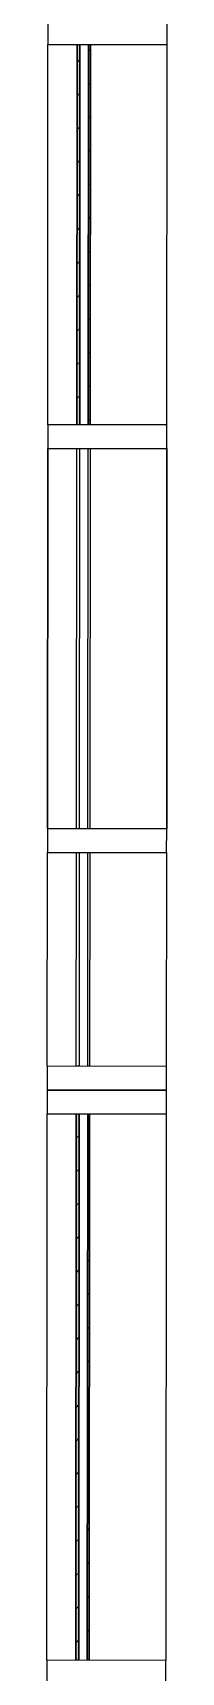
# Model space of a CAD drawing. Header units: metres. Extents: x 2.3 to 42.8, y 0.9 to 31.9.
# Drawn here: x 34.087 to 34.187, y 5.53 to 6.888 of the extents above; entities that cross this region are included whole.
import ezdxf

# ---------------------------------------------------------------- set-up
doc = ezdxf.new("R2010")
doc.units = ezdxf.units.M
for name, color, linetype in [('INFISSI_VETRATE', 4, 'Continuous'), ('PARETI_STRUTTURE', 7, 'Continuous'), ('PILASTRI_SETTI', 8, 'Continuous')]:
    doc.layers.add(name, color=color, linetype=linetype)

msp = doc.modelspace()

# ---------------------------------------------------------------- linework, layer by layer
at = {"layer": 'INFISSI_VETRATE'}
for points in [[(34.1218, 6.8731), (34.1234, 6.8747)], [(34.1123, 6.8637), (34.1147, 6.866)], [(34.1218, 6.8453), (34.1233, 6.8468)], [(34.1123, 6.8358), (34.1147, 6.8382)], [(34.1123, 6.808), (34.1146, 6.8103)], [(34.1217, 6.8174), (34.1233, 6.819)], [(34.1123, 6.7801), (34.1146, 6.7825)], [(34.1217, 6.7895), (34.1233, 6.7911)], [(34.1122, 6.7522), (34.1146, 6.7546)], [(34.1217, 6.7617), (34.1233, 6.7633)], [(34.1122, 6.7244), (34.1146, 6.7267)], [(34.1217, 6.7338), (34.1232, 6.7354)], [(34.1122, 6.6965), (34.1146, 6.6989)], [(34.1217, 6.706), (34.1232, 6.7075)], [(34.1122, 6.6686), (34.1145, 6.671)], [(34.1216, 6.6781), (34.1232, 6.6797)], [(34.1122, 6.6408), (34.1145, 6.6431)], [(34.1216, 6.6502), (34.1232, 6.6518)], [(34.1216, 6.6224), (34.1232, 6.6239)], [(34.1121, 6.6129), (34.1145, 6.6153)], [(34.1216, 6.5945), (34.1231, 6.5961)], [(34.1121, 6.5851), (34.1145, 6.5874)], [(34.1216, 6.5666), (34.1231, 6.5682)], [(34.1211, 5.9815), (34.1227, 5.9831)], [(34.1117, 5.9721), (34.114, 5.9744)], [(34.1211, 5.9537), (34.1227, 5.9552)], [(34.1116, 5.9442), (34.114, 5.9466)], [(34.1211, 5.9258), (34.1226, 5.9274)], [(34.1116, 5.9164), (34.114, 5.9187)], [(34.1211, 5.898), (34.1226, 5.8995)], [(34.1116, 5.8885), (34.114, 5.8909)], [(34.121, 5.8701), (34.1226, 5.8717)], [(34.1116, 5.8606), (34.1139, 5.863)], [(34.121, 5.8422), (34.1226, 5.8438)], [(34.1116, 5.8328), (34.1139, 5.8351)], [(34.121, 5.8144), (34.1226, 5.8159)], [(34.1115, 5.8049), (34.1139, 5.8073)], [(34.121, 5.7865), (34.1225, 5.7881)], [(34.1115, 5.777), (34.1139, 5.7794)], [(34.1209, 5.7586), (34.1225, 5.7602)], [(34.1115, 5.7492), (34.1139, 5.7515)], [(34.1115, 5.7213), (34.1138, 5.7237)], [(34.1209, 5.7308), (34.1225, 5.7324)], [(34.1115, 5.6935), (34.1138, 5.6958)], [(34.1209, 5.7029), (34.1225, 5.7045)], [(34.1114, 5.6656), (34.1138, 5.668)], [(34.1209, 5.6751), (34.1225, 5.6766)], [(34.1114, 5.6377), (34.1138, 5.6401)], [(34.1209, 5.6472), (34.1224, 5.6488)], [(34.1114, 5.6099), (34.1137, 5.6122)], [(34.1208, 5.6193), (34.1224, 5.6209)], [(34.1114, 5.582), (34.1137, 5.5844)], [(34.1208, 5.5915), (34.1224, 5.593)], [(34.1113, 5.5541), (34.1137, 5.5565)], [(34.1208, 5.5636), (34.1224, 5.5652)]]:
    msp.add_lwpolyline(points, dxfattribs=at)
at = {"layer": 'PARETI_STRUTTURE'}
for points in [[(34.0883, 6.898), (34.0883, 6.8783), (34.1868, 6.8782), (34.1868, 6.8979)], [(34.1123, 6.8783), (34.1121, 6.5633)], [(34.1145, 6.5633), (34.1147, 6.8783)], [(34.1218, 6.8783), (34.1216, 6.5633)], [(34.1231, 6.5633), (34.1234, 6.8783)], [(34.0881, 6.5633), (34.0881, 6.5436), (34.1865, 6.5436), (34.1865, 6.5633)], [(34.0881, 6.5436), (34.0878, 6.2287)], [(34.0878, 6.2287), (34.0878, 6.209), (34.1862, 6.2089), (34.1863, 6.2286)], [(34.0877, 6.0318), (34.0877, 6.0121), (34.1861, 6.012), (34.1861, 6.0317)], [(34.0877, 6.0121), (34.0877, 5.9924), (34.1861, 5.9923), (34.1861, 6.012)], [(34.1117, 5.9924), (34.1113, 5.5396)], [(34.1137, 5.5396), (34.114, 5.9924)], [(34.1211, 5.9924), (34.1208, 5.5396)], [(34.1224, 5.5396), (34.1227, 5.9924)], [(34.0873, 5.5396), (34.0873, 5.5199), (34.1857, 5.5198), (34.1857, 5.5395)]]:
    msp.add_lwpolyline(points, close=True, dxfattribs=at)
for points in [[(34.1865, 6.5633), (34.0881, 6.5633), (34.0883, 6.8783)], [(34.0883, 6.8783), (34.1868, 6.8783)], [(34.1123, 6.8783), (34.1147, 6.8783)], [(34.1218, 6.8783), (34.1234, 6.8783)], [(34.1865, 6.5633), (34.1868, 6.8782)], [(34.1145, 6.5633), (34.1121, 6.5633)], [(34.1231, 6.5633), (34.1216, 6.5633)], [(34.0881, 6.5436), (34.1865, 6.5436)], [(34.1119, 6.2286), (34.1121, 6.5436)], [(34.1121, 6.5436), (34.1144, 6.5436)], [(34.1144, 6.5436), (34.1142, 6.2286)], [(34.1213, 6.2286), (34.1215, 6.5436)], [(34.1215, 6.5436), (34.1231, 6.5436)], [(34.1231, 6.5436), (34.1229, 6.2286)], [(34.1863, 6.2286), (34.1865, 6.5436)], [(34.1865, 6.5436), (34.1863, 6.2286)], [(34.1863, 6.2286), (34.0878, 6.2286)], [(34.1142, 6.2286), (34.1119, 6.2286)], [(34.1229, 6.2286), (34.1213, 6.2286)], [(34.1861, 6.0317), (34.0877, 6.0318), (34.0878, 6.209)], [(34.0878, 6.209), (34.1863, 6.2089)], [(34.1117, 6.0318), (34.1118, 6.2089)], [(34.1118, 6.2089), (34.1142, 6.2089)], [(34.1142, 6.2089), (34.1141, 6.0318)], [(34.1212, 6.0318), (34.1213, 6.2089)], [(34.1213, 6.2089), (34.1229, 6.2089)], [(34.1229, 6.2089), (34.1227, 6.0318)], [(34.1861, 6.0317), (34.1863, 6.2089)], [(34.1141, 6.0318), (34.1117, 6.0318)], [(34.1227, 6.0318), (34.1212, 6.0318)], [(34.1858, 5.5395), (34.0873, 5.5396), (34.0877, 5.9924)], [(34.0877, 5.9924), (34.1861, 5.9923)], [(34.1117, 5.9924), (34.114, 5.9924)], [(34.1211, 5.9924), (34.1227, 5.9924)], [(34.1858, 5.5395), (34.1861, 5.9923)], [(34.1137, 5.5396), (34.1113, 5.5396)], [(34.1224, 5.5396), (34.1208, 5.5396)]]:
    msp.add_lwpolyline(points, dxfattribs=at)
at = {"layer": 'PILASTRI_SETTI'}
for points in [[(34.1145, 6.5633), (34.1147, 6.8783), (34.1121, 6.5633), (34.1123, 6.8783)], [(34.1231, 6.5633), (34.1234, 6.8783), (34.1216, 6.5633), (34.1218, 6.8783)], [(34.1137, 5.5396), (34.114, 5.9924), (34.1113, 5.5396), (34.1117, 5.9924)], [(34.1224, 5.5396), (34.1227, 5.9924), (34.1208, 5.5396), (34.1211, 5.9924)]]:
    msp.add_solid(points, dxfattribs=at)

doc.saveas('drawing.dxf')
